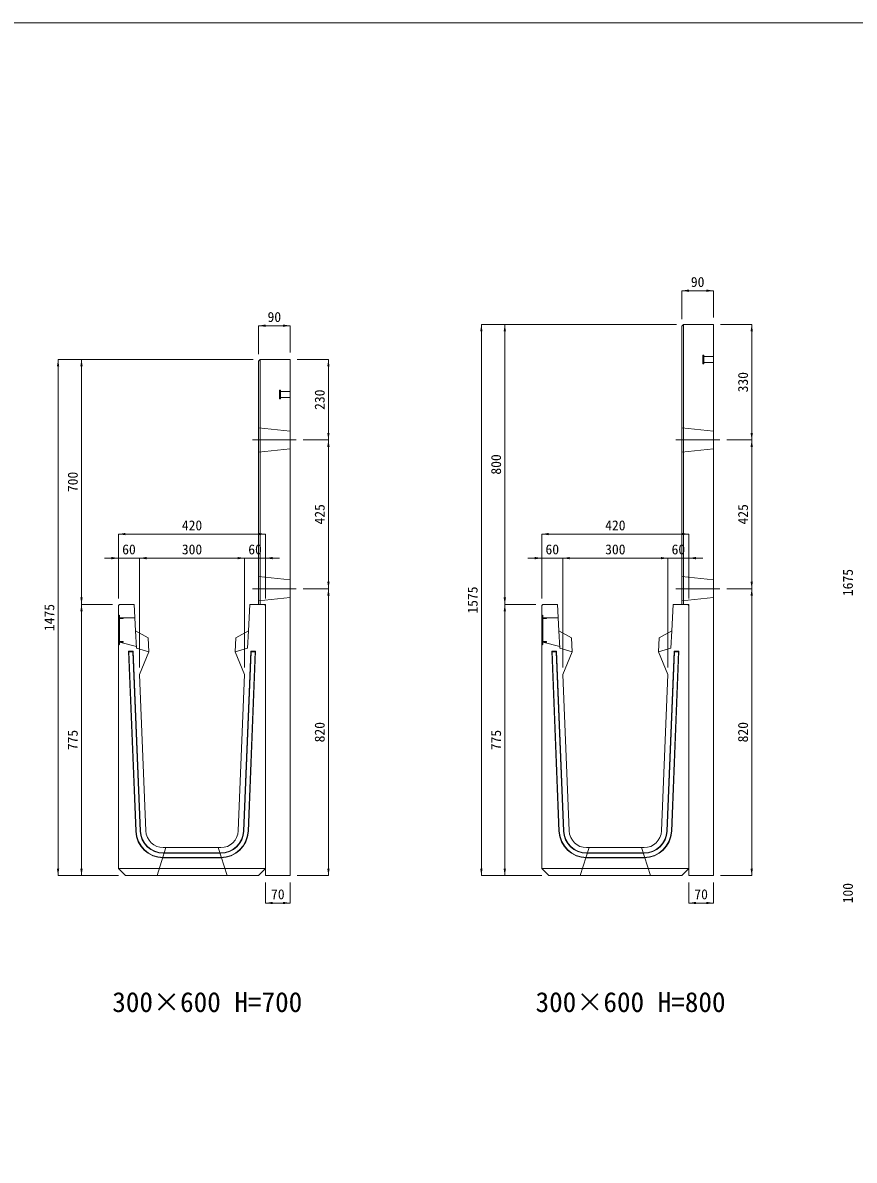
# Model space of a CAD drawing. Units: millimetres at full size; some dimension numbers follow another scale. Extents: x -7442 to 51876, y 9625 to 40052.
# Drawn here: x 11659 to 14033, y 26012 to 29262 of the extents above; entities that cross this region are included whole.
import ezdxf
from ezdxf.enums import TextEntityAlignment as Align

# ---------------------------------------------------------------- set-up
doc = ezdxf.new("R2010")
doc.units = ezdxf.units.MM
doc.header["$LTSCALE"] = 16
for name, pattern in [('DASHED', [7.5, 6, -1.5]), ('USER1', [13.5, 7.5, -6]), ('USER2', [285.75, 190.5, -31.75, 31.75, -31.75])]:
    doc.linetypes.add(name, pattern=pattern)
doc.layers.add('0_2', color=7, linetype='Continuous')
for name, color, linetype, lineweight in [('HOLE', 7, 'DASHED', 9), ('KIJUN', 5, 'Continuous', 9), ('WWAY', 5, 'Continuous', 9), ('寸法線', 7, 'Continuous', 9), ('本体', 2, 'Continuous', 13), ('補助線', 8, 'Continuous', 9), ('ｲﾝｻｰﾄ', 3, 'USER1', 9)]:
    doc.layers.add(name, color=color, linetype=linetype, lineweight=lineweight)
doc.styles.add('ＭＳ ゴシック', font='')
doc.styles.get('ＭＳ ゴシック').set_extended_font_data('MS Gothic')

# ---------------------------------------------------------------- blocks, each defined once
blk = doc.blocks.new('filled_arrow')
at = {"color": 0, "linetype": 'Continuous', "lineweight": -2}
blk.add_solid([(7.5, 1.25), (0, 0), (7.5, -1.25)], dxfattribs=at)

msp = doc.modelspace()

# ---------------------------------------------------------------- linework, layer by layer
at = {"layer": 'HOLE'}
for points in [[(12067.21, 26905.37), (12217.21, 26905.37), (12242.21, 26825.37), (12042.21, 26825.37)], [(13275.83, 26905.37), (13425.83, 26905.37), (13450.83, 26825.37), (13250.83, 26825.37)]]:
    msp.add_lwpolyline(points, close=True, dxfattribs=at)
at = {"layer": 'KIJUN'}
for p, q in [((11960.52, 27466.37), (11961.56, 27465.37)), ((11974.53, 27466.37), (11973.57, 27465.37)), ((11973.57, 27465.37), (11994.28, 26952.7)), ((12323.9, 27466.37), (12303.12, 26952.18)), ((12309.89, 27466.37), (12310.85, 27465.37)), ((12323.9, 27466.37), (12322.86, 27465.37)), ((13169.14, 27466.37), (13170.18, 27465.37)), ((13183.15, 27466.37), (13182.19, 27465.37)), ((13182.19, 27465.37), (13202.9, 26952.7)), ((13532.52, 27466.37), (13511.74, 26952.18)), ((13518.51, 27466.37), (13519.47, 27465.37)), ((13532.52, 27466.37), (13531.48, 27465.37)), ((12060.23, 26890.37), (12224.19, 26890.37)), ((12060.23, 26889.37), (12224.19, 26889.37)), ((13268.85, 26890.37), (13432.81, 26890.37)), ((13268.85, 26889.37), (13432.81, 26889.37)), ((12224.19, 26877.37), (12060.23, 26877.37)), ((12224.19, 26876.37), (12060.23, 26876.37)), ((13432.81, 26877.37), (13268.85, 26877.37)), ((13432.81, 26876.37), (13268.85, 26876.37))]:
    msp.add_line(p, q, dxfattribs=at)
at = {"layer": 'KIJUN', "color": 7, "lineweight": 13}
for p, q in [((12010.27, 26953.35), (11992.21, 27400.37)), ((13218.89, 26953.35), (13200.83, 27400.37)), ((12224.19, 26905.37), (12060.23, 26905.37)), ((13432.81, 26905.37), (13268.85, 26905.37))]:
    msp.add_line(p, q, dxfattribs=at)
at = {"layer": 'KIJUN', "color": 7}
for p, q in [((11932.21, 26845.37), (12352.21, 26845.37)), ((13140.83, 26845.37), (13560.83, 26845.37))]:
    msp.add_line(p, q, dxfattribs=at)
at = {"layer": 'KIJUN', "color": 7, "lineweight": 13}
for points in [[(11992.21, 27400.37), (12019.21, 27465.37), (12017.21, 27505.37), (11981.21, 27525.37), (11977.21, 27600.37), (11935.21, 27600.37), (11932.21, 27597.37), (11932.21, 26845.37), (11952.21, 26825.37), (12332.21, 26825.37), (12352.21, 26845.37), (12352.21, 27597.37), (12349.21, 27600.37), (12307.21, 27600.37), (12303.21, 27525.37), (12267.21, 27505.37), (12265.21, 27465.37), (12292.21, 27400.37), (12274.14, 26953.35)], [(13200.83, 27400.37), (13227.83, 27465.37), (13225.83, 27505.37), (13189.83, 27525.37), (13185.83, 27600.37), (13143.83, 27600.37), (13140.83, 27597.37), (13140.83, 26845.37), (13160.83, 26825.37), (13540.83, 26825.37), (13560.83, 26845.37), (13560.83, 27597.37), (13557.83, 27600.37), (13515.83, 27600.37), (13511.83, 27525.37), (13475.83, 27505.37), (13473.83, 27465.37), (13500.83, 27400.37), (13482.77, 26953.35)]]:
    msp.add_lwpolyline(points, dxfattribs=at)
at = {"layer": 'KIJUN', "color": 7, "linetype": 'DASHED', "lineweight": 13}
for points in [[(12019.21, 27465.37), (11983.87, 27475.37), (11981.21, 27525.37)], [(12265.21, 27465.37), (12300.54, 27475.37), (12303.21, 27525.37)], [(13227.83, 27465.37), (13192.5, 27475.37), (13189.83, 27525.37)], [(13473.83, 27465.37), (13509.16, 27475.37), (13511.83, 27525.37)]]:
    msp.add_lwpolyline(points, dxfattribs=at)
at = {"layer": 'KIJUN'}
for points in [[(11981.29, 26952.18), (11960.52, 27466.37), (11974.53, 27466.37), (11995.28, 26952.74)], [(11982.29, 26952.22), (11961.56, 27465.37), (11973.57, 27465.37)], [(12289.13, 26952.74), (12309.89, 27466.37), (12323.9, 27466.37)], [(12290.13, 26952.7), (12310.85, 27465.37), (12322.86, 27465.37), (12302.12, 26952.22)], [(13189.91, 26952.18), (13169.14, 27466.37), (13183.15, 27466.37), (13203.9, 26952.74)], [(13190.91, 26952.22), (13170.18, 27465.37), (13182.19, 27465.37)], [(13497.76, 26952.74), (13518.51, 27466.37), (13532.52, 27466.37)], [(13498.75, 26952.7), (13519.47, 27465.37), (13531.48, 27465.37), (13510.74, 26952.22)]]:
    msp.add_lwpolyline(points, dxfattribs=at)
for centre, radius, start, end in [((12060.23, 26955.37), 79, 182.31372, 270), ((12060.23, 26955.37), 78, 182.31372, 270), ((12060.23, 26955.37), 66, 182.31372, 270), ((12060.23, 26955.37), 65, 182.31372, 270), ((12224.19, 26955.37), 65, 270, 357.68628), ((12224.19, 26955.37), 66, 270, 357.68628), ((12224.19, 26955.37), 78, 270, 357.68628), ((12224.19, 26955.37), 79, 270, 357.68628), ((13268.85, 26955.37), 79, 182.31372, 270), ((13268.85, 26955.37), 78, 182.31372, 270), ((13268.85, 26955.37), 66, 182.31372, 270), ((13268.85, 26955.37), 65, 182.31372, 270), ((13432.81, 26955.37), 65, 270, 357.68628), ((13432.81, 26955.37), 66, 270, 357.68628), ((13432.81, 26955.37), 78, 270, 357.68628), ((13432.81, 26955.37), 79, 270, 357.68628)]:
    msp.add_arc(centre, radius, start, end, dxfattribs=at)
at = {"layer": 'KIJUN', "color": 7, "lineweight": 13}
for centre, start, end in [((12060.23, 26955.37), 182.31372, 270), ((12224.19, 26955.37), 270, 357.68628), ((13268.85, 26955.37), 182.31372, 270), ((13432.81, 26955.37), 270, 357.68628)]:
    msp.add_arc(centre, 50, start, end, dxfattribs=at)
at = {"layer": 'WWAY', "color": 7, "linetype": 'DASHED', "lineweight": 13}
for points in [[(11932.21, 27570.37), (11935.41, 27568.37), (11935.41, 27486.37), (11932.21, 27484.37)], [(11979.23, 27562.37), (11935.41, 27562.37), (11935.41, 27568.37), (11932.21, 27570.37)], [(13140.83, 27570.37), (13144.03, 27568.37), (13144.03, 27486.37), (13140.83, 27484.37)], [(13187.86, 27562.37), (13144.03, 27562.37), (13144.03, 27568.37), (13140.83, 27570.37)], [(11932.21, 27484.37), (11935.41, 27486.37), (11935.41, 27492.37), (11983.61, 27480.37)], [(13140.83, 27484.37), (13144.03, 27486.37), (13144.03, 27492.37), (13192.23, 27480.37)]]:
    msp.add_lwpolyline(points, dxfattribs=at)
at = {"layer": 'WWAY'}
for points in [[(11933.41, 27567.37), (11935.41, 27567.37), (11935.41, 27487.37), (11933.41, 27487.37)], [(11935.41, 27562.37), (11945.41, 27562.37), (11945.41, 27560.37), (11935.41, 27560.37)], [(13142.03, 27567.37), (13144.03, 27567.37), (13144.03, 27487.37), (13142.03, 27487.37)], [(13144.03, 27562.37), (13154.03, 27562.37), (13154.03, 27560.37), (13144.03, 27560.37)], [(11935.41, 27494.37), (11945.41, 27494.37), (11945.41, 27492.37), (11935.41, 27492.37)], [(13144.03, 27494.37), (13154.03, 27494.37), (13154.03, 27492.37), (13144.03, 27492.37)]]:
    msp.add_lwpolyline(points, close=True, dxfattribs=at)
at = {"layer": '寸法線'}
for p, q in [((13540.83, 28496.81), (13630.83, 28496.81)), ((13540.83, 28415.37), (13540.83, 28496.81)), ((13630.83, 28420.37), (13630.83, 28496.81)), ((12332.21, 28396.81), (12422.21, 28396.81)), ((12332.21, 28315.37), (12332.21, 28396.81)), ((12422.21, 28320.37), (12422.21, 28396.81)), ((12968.36, 26825.37), (12968.36, 28400.37)), ((13525.83, 28400.37), (12968.36, 28400.37)), ((13035.25, 27600.37), (13035.25, 28400.37)), ((13525.83, 28400.37), (13035.25, 28400.37)), ((13650.83, 28400.37), (13740.26, 28400.37)), ((13740.26, 28070.37), (13740.26, 28400.37)), ((11759.73, 26825.37), (11759.73, 28300.37)), ((12317.21, 28300.37), (11759.73, 28300.37)), ((11826.63, 27600.37), (11826.63, 28300.37)), ((12317.21, 28300.37), (11826.63, 28300.37)), ((12442.21, 28300.37), (12531.64, 28300.37)), ((12531.64, 28070.37), (12531.64, 28300.37)), ((12459.82, 28070.37), (12531.64, 28070.37)), ((12459.82, 28070.37), (12531.64, 28070.37)), ((12531.64, 27645.37), (12531.64, 28070.37)), ((13669.06, 28070.37), (13740.26, 28070.37)), ((13669.06, 28070.37), (13740.26, 28070.37)), ((13740.26, 27645.37), (13740.26, 28070.37)), ((11932.21, 27801.37), (12352.21, 27801.37)), ((11932.21, 27617.37), (11932.21, 27801.37)), ((12352.21, 27617.37), (12352.21, 27801.37)), ((13140.83, 27801.37), (13560.83, 27801.37)), ((13140.83, 27617.37), (13140.83, 27801.37)), ((13560.83, 27617.37), (13560.83, 27801.37)), ((11892.21, 27732.7), (12032.21, 27732.7)), ((11932.21, 27617.37), (11932.21, 27732.7)), ((11992.21, 27732.7), (12292.21, 27732.7)), ((11992.21, 27420.37), (11992.21, 27732.7)), ((11992.21, 27420.37), (11992.21, 27732.7)), ((12252.21, 27732.7), (12392.21, 27732.7)), ((12292.21, 27420.37), (12292.21, 27732.7)), ((12292.21, 27420.37), (12292.21, 27732.7)), ((12352.21, 27617.37), (12352.21, 27732.7)), ((13100.83, 27732.7), (13240.83, 27732.7)), ((13140.83, 27617.37), (13140.83, 27732.7)), ((13200.83, 27732.7), (13500.83, 27732.7)), ((13200.83, 27420.37), (13200.83, 27732.7)), ((13200.83, 27420.37), (13200.83, 27732.7)), ((13460.83, 27732.7), (13600.83, 27732.7)), ((13500.83, 27420.37), (13500.83, 27732.7)), ((13500.83, 27420.37), (13500.83, 27732.7)), ((13560.83, 27617.37), (13560.83, 27732.7)), ((12459.82, 27645.37), (12531.64, 27645.37)), ((12459.82, 27645.37), (12531.64, 27645.37)), ((12531.64, 26825.37), (12531.64, 27645.37)), ((13669.06, 27645.37), (13740.26, 27645.37)), ((13669.06, 27645.37), (13740.26, 27645.37)), ((13740.26, 26825.37), (13740.26, 27645.37)), ((11826.63, 26825.37), (11826.63, 27600.37)), ((11915.21, 27600.37), (11826.63, 27600.37)), ((11915.21, 27600.37), (11826.63, 27600.37)), ((13035.25, 26825.37), (13035.25, 27600.37)), ((13123.83, 27600.37), (13035.25, 27600.37)), ((13123.83, 27600.37), (13035.25, 27600.37)), ((11932.21, 26825.37), (11759.73, 26825.37)), ((11932.21, 26825.37), (11826.63, 26825.37)), ((12442.21, 26825.37), (12531.64, 26825.37)), ((13140.83, 26825.37), (12968.36, 26825.37)), ((13140.83, 26825.37), (13035.25, 26825.37)), ((13650.83, 26825.37), (13740.26, 26825.37)), ((12352.21, 26805.37), (12352.21, 26747.25)), ((12422.21, 26805.37), (12422.21, 26747.25)), ((13560.83, 26805.37), (13560.83, 26747.25)), ((13630.83, 26805.37), (13630.83, 26747.25)), ((12352.21, 26747.25), (12422.21, 26747.25)), ((13560.83, 26747.25), (13630.83, 26747.25))]:
    msp.add_line(p, q, dxfattribs=at)
at = {"layer": '寸法線', "linetype": 'USER2'}
for p, q in [((12439.82, 28070.37), (12314.65, 28070.37)), ((13649.06, 28070.37), (13523.9, 28070.37)), ((12439.82, 27645.37), (12314.65, 27645.37)), ((13649.06, 27645.37), (13523.9, 27645.37))]:
    msp.add_line(p, q, dxfattribs=at)
at = {"layer": '本体', "color": 4, "lineweight": 5}
for p, q in [((13545.83, 28400.37), (13545.83, 27600.37)), ((12337.21, 28300.37), (12337.21, 27600.37))]:
    msp.add_line(p, q, dxfattribs=at)
at = {"layer": '本体', "linetype": 'USER1', "lineweight": 9}
for p, q in [((12332.21, 28105.37), (12422.21, 28095.37)), ((13540.83, 28105.37), (13630.83, 28095.37)), ((12332.21, 28035.37), (12422.21, 28045.37)), ((13540.83, 28035.37), (13630.83, 28045.37)), ((12332.21, 27680.37), (12422.21, 27670.37)), ((13540.83, 27680.37), (13630.83, 27670.37)), ((12332.21, 27610.37), (12422.21, 27620.37)), ((13540.83, 27610.37), (13630.83, 27620.37))]:
    msp.add_line(p, q, dxfattribs=at)
at = {"layer": '本体'}
for points in [[(13540.83, 28395.37), (13545.83, 28400.37), (13630.83, 28400.37), (13630.83, 26825.37), (13560.83, 26825.37), (13560.83, 27600.37), (13540.83, 27600.37)], [(12332.21, 28295.37), (12337.21, 28300.37), (12422.21, 28300.37), (12422.21, 26825.37), (12352.21, 26825.37), (12352.21, 27600.37), (12332.21, 27600.37)]]:
    msp.add_lwpolyline(points, close=True, dxfattribs=at)
at = {"layer": '補助線', "color": 1, "lineweight": 13}
msp.add_lwpolyline([(5995.04, 29262.44), (16848, 29262.44), (16848, 22761.98), (5995.04, 22761.98)], close=True, dxfattribs=at)
at = {"layer": 'ｲﾝｻｰﾄ'}
for p, q in [((13600.83, 28312.87), (13600.83, 28287.87)), ((13603.83, 28312.87), (13600.83, 28312.87)), ((13603.83, 28312.87), (13603.83, 28287.87)), ((13603.83, 28287.87), (13600.83, 28287.87)), ((13630.83, 28308.87), (13603.83, 28308.87)), ((13630.83, 28291.87), (13603.83, 28291.87)), ((13630.83, 28308.87), (13630.83, 28291.87)), ((12392.21, 28212.87), (12392.21, 28187.87)), ((12395.21, 28212.87), (12392.21, 28212.87)), ((12395.21, 28212.87), (12395.21, 28187.87)), ((12395.21, 28187.87), (12392.21, 28187.87)), ((12422.21, 28208.87), (12395.21, 28208.87)), ((12422.21, 28191.87), (12395.21, 28191.87)), ((12422.21, 28208.87), (12422.21, 28191.87))]:
    msp.add_line(p, q, dxfattribs=at)

# ---------------------------------------------------------------- block references
at = {"layer": '寸法線', "xscale": 2.67, "yscale": 2.67}
for p in [(13540.83, 28496.81), (12332.21, 28396.81), (11932.21, 27801.37), (13140.83, 27801.37), (11992.21, 27732.7), (11992.21, 27732.7), (12352.21, 27732.7), (13200.83, 27732.7), (13200.83, 27732.7), (13560.83, 27732.7), (12352.21, 26747.25), (13560.83, 26747.25)]:
    msp.add_blockref('filled_arrow', p, dxfattribs=at)
for p, rotation in [((13630.83, 28496.81), 180), ((12422.21, 28396.81), 180), ((12968.36, 28400.37), 270), ((13035.25, 28400.37), 270), ((13740.26, 28400.37), 270), ((11759.73, 28300.37), 270), ((11826.63, 28300.37), 270), ((12531.64, 28300.37), 270), ((12531.64, 28070.37), 90), ((13740.26, 28070.37), 90), ((12531.64, 28070.37), 270), ((13740.26, 28070.37), 270), ((12352.21, 27801.37), 180), ((13560.83, 27801.37), 180), ((11932.21, 27732.7), 180), ((12292.21, 27732.7), 180), ((12292.21, 27732.7), 180), ((13140.83, 27732.7), 180), ((13500.83, 27732.7), 180), ((13500.83, 27732.7), 180), ((12531.64, 27645.37), 90), ((13740.26, 27645.37), 90), ((12531.64, 27645.37), 270), ((13740.26, 27645.37), 270), ((11826.63, 27600.37), 90), ((11826.63, 27600.37), 270), ((13035.25, 27600.37), 90), ((13035.25, 27600.37), 270), ((11759.73, 26825.37), 90), ((11826.63, 26825.37), 90), ((12531.64, 26825.37), 90), ((12968.36, 26825.37), 90), ((13035.25, 26825.37), 90), ((13740.26, 26825.37), 90), ((12422.21, 26747.25), 180), ((13630.83, 26747.25), 180)]:
    msp.add_blockref('filled_arrow', p, dxfattribs=dict(at, rotation=rotation))

# ---------------------------------------------------------------- texts
at = {"layer": '0_2', "style": 'ＭＳ ゴシック'}
for s, p in [('300×600 H=700', (11914.43, 26418.63)), ('300×600 H=800', (13123.05, 26418.63))]:
    msp.add_text(s, height=56.96, dxfattribs=at).set_placement(p, align=Align.BOTTOM_LEFT)
at = {"layer": '寸法線', "style": 'ＭＳ ゴシック'}
for s, p in [('90', (13585.83, 28521.81)), ('90', (12377.21, 28421.81)), ('420', (12142.21, 27826.37)), ('420', (13350.83, 27826.37)), ('60', (11962.21, 27757.7)), ('300', (12142.21, 27757.7)), ('60', (12322.21, 27757.7)), ('60', (13170.83, 27757.7)), ('300', (13350.83, 27757.7)), ('60', (13530.83, 27757.7)), ('70', (12387.21, 26772.25)), ('70', (13595.83, 26772.25))]:
    msp.add_text(s, height=28.48, dxfattribs=at).set_placement(p, align=Align.MIDDLE_CENTER)
for s, p in [('330', (13715.26, 28235.37)), ('230', (12506.64, 28185.37)), ('800', (13010.25, 28000.37)), ('700', (11801.63, 27950.37)), ('425', (12506.64, 27857.87)), ('425', (13715.26, 27857.87)), ('1675', (14014.76, 27662.87)), ('1575', (12943.36, 27612.87)), ('1475', (11734.73, 27562.87)), ('775', (11801.63, 27212.87)), ('820', (12506.64, 27235.37)), ('775', (13010.25, 27212.87)), ('820', (13715.26, 27235.37)), ('100', (14014.76, 26775.37))]:
    msp.add_text(s, height=28.48, rotation=90, dxfattribs=at).set_placement(p, align=Align.MIDDLE_CENTER)

doc.saveas('drawing.dxf')
